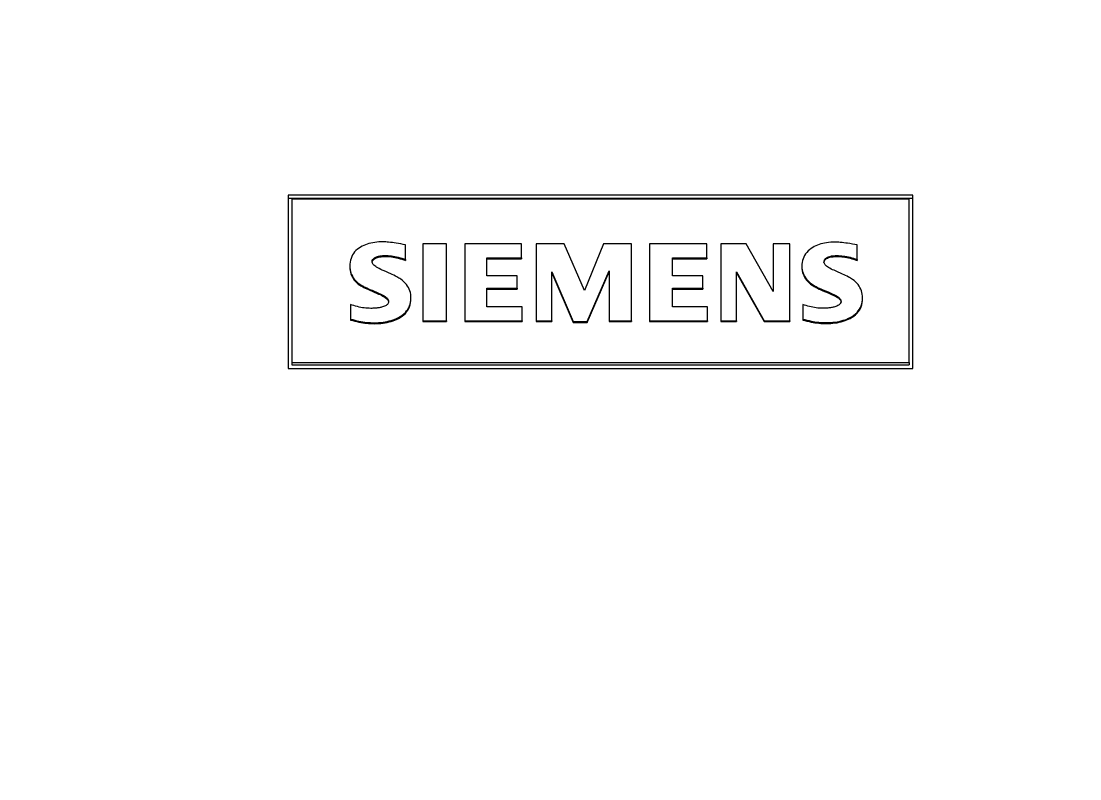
# Model space of a CAD drawing. Header units: millimetres. Extents: x 1359 to 3577, y 1333 to 3557.
# Drawn here: x 2542.74 to 2572.41, y 3021.61 to 3042.85 of the extents above; entities that cross this region are included whole.
import ezdxf

# ---------------------------------------------------------------- set-up
doc = ezdxf.new("R2010")
doc.units = ezdxf.units.MM
doc.set_wipeout_variables(frame=1)
doc.layers.add('000-PI-Oprema', color=30, linetype='Continuous', lineweight=5)
doc.layers.add('002-PI-Kabelska kanalica', color=150, linetype='Continuous')
doc.styles.get("Standard").update_dxf_attribs({"font": 'arial.ttf'})
doc.dimstyles.new('ISO-25', dxfattribs={"dimtxt": 2.5, "dimasz": 2.5, "dimexe": 1.25, "dimexo": 0.625, "dimtad": 1, "dimtxsty": 'Standard', "dimcen": 2.5, "dimadec": 0, "dimazin": 0, "dimtfac": 1, "dimtmove": 0, "dimatfit": 3, "dimfxl": 1, "dimarcsym": 0})

# ---------------------------------------------------------------- blocks, each defined once
blk = doc.blocks.new('IM 155-5 PN ST - 6ES7155-5AA01-0AB0')
blk.add_wipeout([(0, 147.007), (34.8, 147.007), (34.8, 0), (0, 0)])
at = {"layer": '000-PI-Oprema', "color": 0, "linetype": 'ByBlock', "lineweight": 0}
for p, q in [((26.15, 131.42), (8.65, 131.42)), ((8.65, 131.341), (26.15, 131.341)), ((26.05, 131.31), (8.75, 131.31)), ((8.75, 131.31), (8.75, 126.735)), ((26.05, 126.735), (26.05, 131.31)), ((11.941, 129.62), (11.941, 130.032)), ((13.091, 130.055), (12.424, 130.055)), ((12.424, 130.055), (12.424, 127.905)), ((13.091, 127.905), (13.091, 130.055)), ((13.597, 130.055), (13.597, 127.905)), ((15.184, 130.055), (13.597, 130.055)), ((15.184, 129.666), (15.184, 130.055)), ((16.38, 130.055), (15.598, 130.055)), ((15.598, 130.055), (15.598, 127.905)), ((16.955, 128.751), (16.38, 130.055)), ((17.484, 130.055), (16.955, 128.751)), ((18.266, 130.055), (17.484, 130.055)), ((18.266, 127.905), (18.266, 130.055)), ((18.772, 130.055), (18.772, 127.905)), ((20.382, 130.055), (18.772, 130.055)), ((20.382, 129.666), (20.382, 130.055)), ((21.486, 130.055), (20.773, 130.055)), ((20.773, 130.055), (20.773, 127.905)), ((22.245, 128.728), (21.486, 130.055)), ((22.705, 130.055), (22.245, 130.055)), ((22.245, 130.055), (22.245, 128.728)), ((22.705, 127.905), (22.705, 130.055)), ((24.591, 129.62), (24.591, 130.032)), ((14.218, 129.163), (14.218, 129.666)), ((14.218, 129.666), (15.184, 129.666)), ((15.184, 129.666), (15.184, 129.64)), ((19.416, 129.163), (19.416, 129.666)), ((19.416, 129.666), (20.382, 129.666)), ((20.382, 129.666), (20.382, 129.64)), ((10.377, 129.442), (10.377, 129.416)), ((11.941, 129.62), (11.941, 129.594)), ((14.218, 129.64), (15.184, 129.64)), ((19.416, 129.64), (20.382, 129.64)), ((23.046, 129.439), (23.046, 129.413)), ((24.591, 129.62), (24.591, 129.594)), ((15.069, 129.163), (14.218, 129.163)), ((15.069, 128.82), (15.069, 129.163)), ((16.035, 127.905), (16.035, 129.277)), ((16.035, 129.277), (16.633, 127.882)), ((16.035, 129.251), (16.633, 127.856)), ((17.024, 127.882), (17.645, 129.3)), ((17.024, 127.856), (17.645, 129.274)), ((17.645, 129.3), (17.645, 127.905)), ((20.267, 129.163), (19.416, 129.163)), ((20.267, 128.82), (20.267, 129.163)), ((21.21, 129.277), (21.992, 127.905)), ((21.21, 127.905), (21.21, 129.277)), ((21.21, 129.251), (21.992, 127.879)), ((14.218, 128.293), (14.218, 128.82)), ((14.218, 128.82), (15.069, 128.82)), ((14.218, 128.793), (15.069, 128.793)), ((15.069, 128.82), (15.069, 128.793)), ((19.416, 128.293), (19.416, 128.82)), ((19.416, 128.82), (20.267, 128.82)), ((19.416, 128.793), (20.267, 128.793)), ((20.267, 128.82), (20.267, 128.793)), ((12.09, 128.515), (12.09, 128.541)), ((24.743, 128.514), (24.743, 128.54)), ((10.4, 128.362), (10.4, 127.95)), ((15.207, 128.293), (14.218, 128.293)), ((15.207, 127.905), (15.207, 128.293)), ((20.405, 128.293), (19.416, 128.293)), ((20.405, 127.905), (20.405, 128.293)), ((23.073, 128.362), (23.073, 127.95)), ((10.4, 127.95), (10.4, 127.924)), ((12.424, 127.905), (13.091, 127.905)), ((12.424, 127.905), (12.424, 127.879)), ((12.424, 127.879), (13.091, 127.879)), ((13.091, 127.905), (13.091, 127.879)), ((13.597, 127.905), (15.207, 127.905)), ((13.597, 127.905), (13.597, 127.879)), ((13.597, 127.879), (15.207, 127.879)), ((15.207, 127.905), (15.207, 127.879)), ((15.598, 127.905), (15.598, 127.879)), ((15.598, 127.905), (16.035, 127.905)), ((15.598, 127.879), (16.035, 127.879)), ((16.035, 127.905), (16.035, 127.879)), ((16.633, 127.882), (16.633, 127.856)), ((16.633, 127.882), (17.024, 127.882)), ((17.024, 127.882), (17.024, 127.856)), ((17.645, 127.905), (17.645, 127.879)), ((17.645, 127.905), (18.266, 127.905)), ((17.645, 127.879), (18.266, 127.879)), ((18.266, 127.905), (18.266, 127.879)), ((18.772, 127.905), (20.405, 127.905)), ((18.772, 127.905), (18.772, 127.879)), ((18.772, 127.879), (20.405, 127.879)), ((20.405, 127.905), (20.405, 127.879)), ((20.773, 127.905), (20.773, 127.879)), ((20.773, 127.905), (21.21, 127.905)), ((20.773, 127.879), (21.21, 127.879)), ((21.21, 127.905), (21.21, 127.879)), ((21.992, 127.905), (22.705, 127.905)), ((21.992, 127.905), (21.992, 127.879)), ((21.992, 127.879), (22.705, 127.879)), ((22.705, 127.905), (22.705, 127.879)), ((23.073, 127.95), (23.073, 127.924)), ((16.633, 127.856), (17.024, 127.856)), ((8.75, 126.735), (26.05, 126.735)), ((8.75, 126.735), (8.75, 126.667)), ((26.05, 126.735), (26.05, 126.667)), ((8.65, 126.567), (26.15, 126.567)), ((8.75, 126.667), (26.05, 126.667))]:
    blk.add_line(p, q, dxfattribs=at)
for points in [[(8.65, 131.42), (8.65, 129.803), (8.65, 128.185), (8.65, 126.567)], [(26.15, 126.567), (26.15, 128.185), (26.15, 129.803), (26.15, 131.42)]]:
    blk.add_open_spline(points, degree=3, dxfattribs=at)
for points, knots in [([(11.941, 130.032), (11.852, 130.047), (11.694, 130.076), (11.485, 130.105), (11.285, 130.119), (11.081, 130.105), (10.866, 130.058), (10.671, 129.973), (10.504, 129.844), (10.396, 129.652), (10.367, 129.443), (10.396, 129.238), (10.497, 129.06), (10.63, 128.939), (10.785, 128.853), (10.961, 128.771), (11.157, 128.693), (11.326, 128.614), (11.431, 128.541), (11.475, 128.452), (11.446, 128.37), (11.369, 128.314), (11.276, 128.282), (11.176, 128.263), (11.076, 128.253), (10.942, 128.249), (10.776, 128.259), (10.585, 128.297), (10.461, 128.338), (10.4, 128.362)], [0, 0, 0, 0, 0.058167, 0.103291, 0.135497, 0.18739, 0.233927, 0.276573, 0.323469, 0.367574, 0.415117, 0.457643, 0.499335, 0.545023, 0.571534, 0.61311, 0.669886, 0.707355, 0.733443, 0.751236, 0.766876, 0.785371, 0.810586, 0.829835, 0.851293, 0.875106, 0.916093, 0.9575, 1, 1, 1, 1]), ([(24.591, 130.032), (24.503, 130.047), (24.347, 130.074), (24.14, 130.101), (23.942, 130.114), (23.742, 130.099), (23.532, 130.05), (23.339, 129.962), (23.174, 129.832), (23.065, 129.644), (23.036, 129.438), (23.066, 129.236), (23.169, 129.058), (23.304, 128.937), (23.461, 128.85), (23.637, 128.769), (23.833, 128.691), (24.002, 128.614), (24.108, 128.543), (24.153, 128.456), (24.124, 128.374), (24.046, 128.32), (23.951, 128.289), (23.848, 128.268), (23.746, 128.256), (23.613, 128.251), (23.448, 128.261), (23.258, 128.298), (23.134, 128.338), (23.073, 128.362)], [0, 0, 0, 0, 0.057583, 0.102541, 0.134994, 0.185598, 0.231448, 0.274046, 0.321533, 0.365446, 0.411849, 0.454176, 0.496026, 0.542215, 0.569844, 0.611753, 0.668087, 0.705885, 0.732039, 0.749567, 0.764924, 0.783472, 0.80902, 0.829572, 0.851491, 0.87493, 0.915975, 0.95744, 1, 1, 1, 1]), ([(10.4, 127.95), (10.476, 127.929), (10.625, 127.891), (10.845, 127.856), (11.073, 127.843), (11.305, 127.857), (11.535, 127.905), (11.749, 127.99), (11.938, 128.12), (12.067, 128.316), (12.101, 128.534), (12.071, 128.745), (11.971, 128.929), (11.836, 129.056), (11.679, 129.145), (11.503, 129.231), (11.309, 129.313), (11.14, 129.393), (11.036, 129.468), (10.993, 129.553), (11.016, 129.624), (11.072, 129.671), (11.143, 129.7), (11.22, 129.72), (11.294, 129.732), (11.401, 129.737), (11.549, 129.724), (11.74, 129.685), (11.872, 129.644), (11.941, 129.62)], [0, 0, 0, 0, 0.050995, 0.09847, 0.142842, 0.197361, 0.247009, 0.29309, 0.345193, 0.39189, 0.440408, 0.484338, 0.527032, 0.573288, 0.601245, 0.643101, 0.698989, 0.736572, 0.762873, 0.781014, 0.793261, 0.807604, 0.826728, 0.842361, 0.858321, 0.874793, 0.911417, 0.952987, 1, 1, 1, 1]), ([(11.003, 129.537), (11.003, 129.556), (11.016, 129.598), (11.072, 129.645), (11.143, 129.674), (11.22, 129.694), (11.294, 129.706), (11.401, 129.711), (11.549, 129.698), (11.74, 129.659), (11.872, 129.618), (11.941, 129.594)], [0, 0, 0, 0, 0.055445, 0.120976, 0.208352, 0.279775, 0.352692, 0.427952, 0.59528, 0.785205, 1, 1, 1, 1]), ([(23.073, 127.95), (23.149, 127.929), (23.297, 127.892), (23.516, 127.858), (23.743, 127.846), (23.973, 127.86), (24.201, 127.908), (24.413, 127.993), (24.597, 128.123), (24.721, 128.32), (24.753, 128.536), (24.724, 128.745), (24.624, 128.927), (24.491, 129.052), (24.337, 129.139), (24.164, 129.223), (23.971, 129.304), (23.804, 129.383), (23.698, 129.458), (23.651, 129.558), (23.701, 129.67), (23.847, 129.722), (24.018, 129.733), (24.21, 129.721), (24.4, 129.684), (24.527, 129.644), (24.591, 129.62)], [0, 0, 0, 0, 0.051177, 0.098821, 0.143351, 0.197996, 0.24762, 0.293548, 0.344848, 0.391383, 0.440309, 0.484046, 0.526614, 0.57274, 0.600034, 0.641579, 0.697513, 0.73523, 0.761625, 0.77983, 0.802755, 0.831617, 0.874986, 0.914128, 0.955604, 1, 1, 1, 1]), ([(23.665, 129.531), (23.665, 129.565), (23.703, 129.645), (23.847, 129.696), (24.018, 129.707), (24.21, 129.695), (24.4, 129.658), (24.527, 129.617), (24.591, 129.594)], [0, 0, 0, 0, 0.099403, 0.231182, 0.429201, 0.607916, 0.797292, 1, 1, 1, 1]), ([(10.377, 129.415), (10.377, 129.413), (10.377, 129.345), (10.396, 129.212), (10.497, 129.033), (10.63, 128.913), (10.785, 128.827), (10.961, 128.745), (11.157, 128.667), (11.326, 128.588), (11.431, 128.515), (11.464, 128.448), (11.465, 128.42), (11.465, 128.419)], [0, 0, 0, 0, 0.003861, 0.129706, 0.253085, 0.388286, 0.466739, 0.589774, 0.757789, 0.86867, 0.94587, 0.998526, 1, 1, 1, 1]), ([(23.046, 129.412), (23.046, 129.41), (23.046, 129.342), (23.066, 129.209), (23.169, 129.032), (23.304, 128.911), (23.461, 128.824), (23.637, 128.743), (23.833, 128.665), (24.002, 128.588), (24.108, 128.517), (24.142, 128.451), (24.142, 128.423), (24.142, 128.423)], [0, 0, 0, 0, 0.00443, 0.128976, 0.252123, 0.388036, 0.469334, 0.592651, 0.758417, 0.869639, 0.946597, 0.998175, 1, 1, 1, 1]), ([(10.4, 127.924), (10.476, 127.902), (10.625, 127.865), (10.845, 127.83), (11.073, 127.817), (11.305, 127.831), (11.535, 127.878), (11.749, 127.964), (11.938, 128.094), (12.067, 128.29), (12.09, 128.439), (12.09, 128.515)], [0, 0, 0, 0, 0.115804, 0.223612, 0.324376, 0.448182, 0.560926, 0.66557, 0.783888, 0.889933, 1, 1, 1, 1]), ([(23.073, 127.924), (23.149, 127.903), (23.297, 127.866), (23.516, 127.831), (23.743, 127.82), (23.973, 127.834), (24.201, 127.882), (24.413, 127.967), (24.597, 128.097), (24.721, 128.292), (24.743, 128.439), (24.743, 128.513)], [0, 0, 0, 0, 0.116464, 0.224888, 0.326227, 0.450584, 0.563514, 0.668033, 0.784777, 0.890676, 1, 1, 1, 1])]:
    blk.add_open_spline(points, degree=3, knots=knots, dxfattribs=at)
blk = doc.blocks.new('*D109')
at = {"color": 0, "lineweight": -2, "transparency": 16777216}
for p, q in [((2541.571, 2980.678), (2541.571, 3096.864)), ((2889.571, 2980.678), (2889.571, 3096.864)), ((2544.071, 3095.614), (2887.071, 3095.614))]:
    blk.add_line(p, q, dxfattribs=at)
at = {"color": 0, "transparency": 16777216}
for points in [[(2544.071, 3096.031), (2544.071, 3095.197), (2541.571, 3095.614)], [(2887.071, 3096.031), (2887.071, 3095.197), (2889.571, 3095.614)]]:
    blk.add_solid(points, dxfattribs=at)
at = {"layer": 'Defpoints', "color": 0, "transparency": 16777216}
for p in [(2889.571, 3095.614), (2541.571, 2980.053), (2889.571, 2980.053)]:
    blk.add_point(p, dxfattribs=at)
at = {"color": 0, "transparency": 16777216, "insert": (2715.571, 3097.516), "char_height": 2.5, "attachment_point": 5}
blk.add_mtext('348', dxfattribs=at)

msp = doc.modelspace()

# ---------------------------------------------------------------- block references
at = {"layer": '002-PI-Kabelska kanalica', "color": 0, "linetype": 'ByBlock', "lineweight": 0}
msp.add_blockref('IM 155-5 PN ST - 6ES7155-5AA01-0AB0', (2541.571, 2906.55), dxfattribs=at)

# ---------------------------------------------------------------- next in the draw order: dimensions: what is measured, and where the dimension line sits
dim = msp.add_linear_dim(base=(2889.571, 3095.614), p1=(2541.571, 2980.053), p2=(2889.571, 2980.053), dimstyle='ISO-25')
dim.commit()
dim.dimension.update_dxf_attribs({"geometry": '*D109', "text_midpoint": (2715.571, 3097.516)})

doc.saveas('drawing.dxf')
